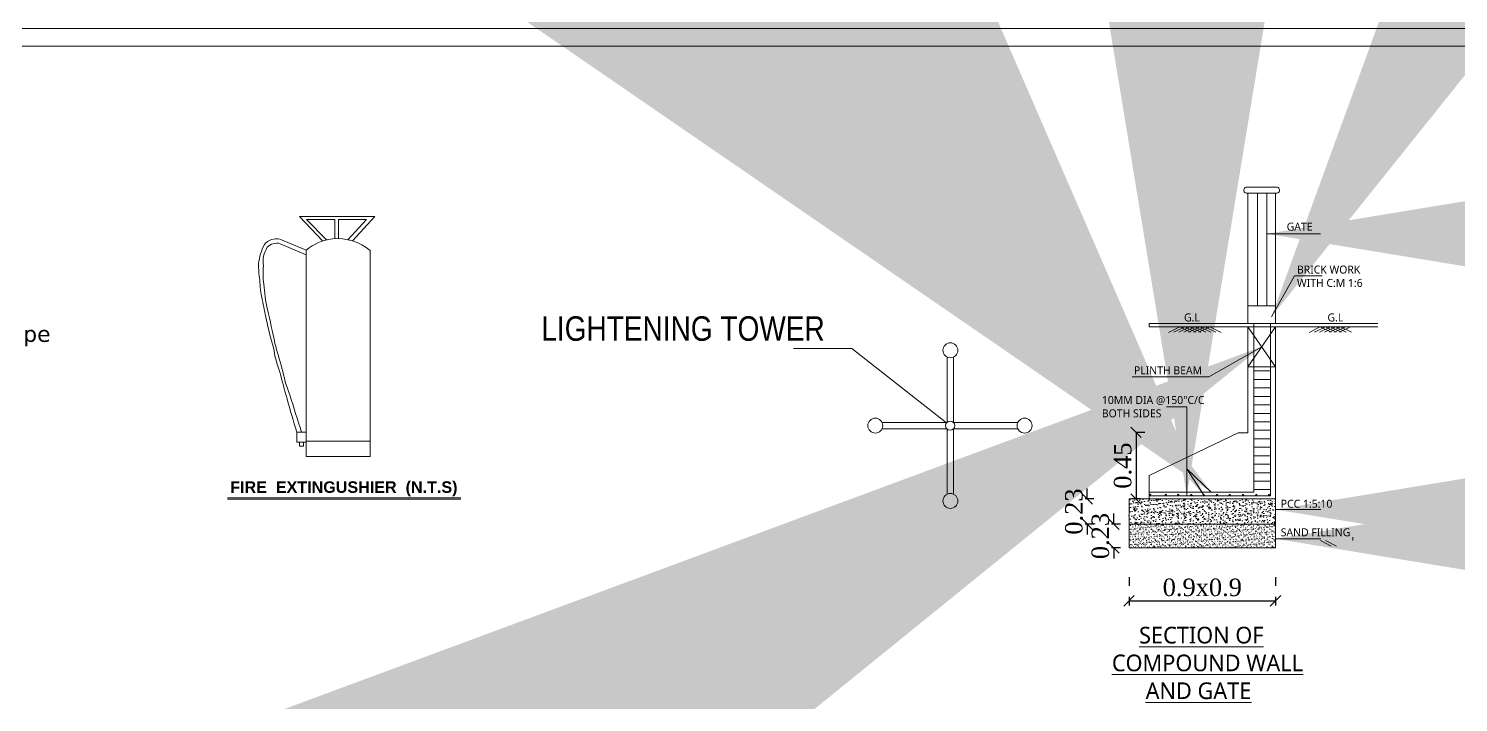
# Model space of a CAD drawing. Header units: metres. Extents: x 6014 to 6142, y -370 to -316.
# Drawn here: x 6030.59 to 6046.95, y -323.27 to -315.56 of the extents above; entities that cross this region are included whole.
import ezdxf

# ---------------------------------------------------------------- set-up
doc = ezdxf.new("R2010")
doc.units = ezdxf.units.M
doc.header["$MEASUREMENT"] = 0
doc.header["$PDMODE"] = 34
doc.linetypes.add('DOT2', pattern=[0.125, 0, -0.125])
doc.layers.get('0').update_dxf_attribs({"lineweight": 18})
doc.layers.get('Defpoints').update_dxf_attribs({"lineweight": 18})
doc.layers.add('Dim', color=8, linetype='Continuous', lineweight=9)
doc.styles.add('Arial', font='arial.ttf')
doc.styles.add('ARIALNARROW', font='ARIALN.TTF')
doc.styles.add('Dimension', font='eurr____.ttf')
doc.styles.add('ROMANS', font='verdana.ttf', dxfattribs={"width": 0.8})
doc.styles.add('ROMANTIC', font='arialbd.ttf')
doc.styles.add('style1', font='times.ttf')
doc.dimstyles.new('BEAM SECTION', dxfattribs={"dimtxt": 200, "dimasz": 100, "dimexe": 50, "dimexo": 25, "dimgap": 45, "dimtad": 1, "dimdec": 0, "dimzin": 0, "dimdsep": 46, "dimtxsty": 'Dimension', "dimblk": 'ARCHTICK', "dimcen": 0, "dimdle": 75, "dimclrd": 254, "dimclre": 254, "dimclrt": 256, "dimadec": 0, "dimazin": 0, "dimtfac": 1, "dimtdec": 0, "dimtix": 1, "dimtmove": 0, "dimatfit": 3, "dimfxl": 0, "dimtolj": 1, "dimtzin": 0, "dimlwd": 9, "dimlwe": 9, "dimarcsym": 0})
doc.dimstyles.new('main dim', dxfattribs={"dimtxt": 0.15, "dimasz": 0.12, "dimexe": 0.1, "dimexo": 0.1, "dimgap": 0.05, "dimtad": 1, "dimzin": 3, "dimdsep": 46, "dimtxsty": 'style1', "dimblk": 'OBLIQUE', "dimcen": 0.125, "dimclrd": 8, "dimclre": 8, "dimclrt": 7, "dimadec": 0, "dimazin": 0, "dimtfac": 0.8, "dimtix": 1, "dimtofl": 0, "dimtmove": 2, "dimatfit": 0, "dimfxl": 0, "dimtolj": 1, "dimtzin": 0, "dimarcsym": 0})

# ---------------------------------------------------------------- blocks, each defined once
blk = doc.blocks.new('A$C4C552F6E')
at = {"color": 0}
for p, q in [((68.2067103331792, 260.4229637458484), (137.4865623993682, 260.4229637458484)), ((68.2067103331792, 260.4229637458484), (89.77447488624604, 237.8914897315226)), ((74.6558102426934, 257.7396553200233), (100.8443285023677, 257.7396553200233)), ((74.6558102426934, 257.7396553200233), (93.02283850318052, 238.8334184209343)), ((100.8443285023677, 257.7396553200233), (100.8443285023677, 240.0319487232264)), ((104.0229922367143, 257.7396553200233), (130.0112797098118, 257.7396553200233)), ((104.0229922367143, 257.7396553200233), (104.0229922367143, 240.0615071783505)), ((130.0112797098118, 257.7396553200233), (112.7997831753455, 239.0520252591159)), ((137.4865623993682, 260.4229637458484), (117.0873231338337, 237.9518391779857)), ((74.43889355676947, 229.4092359812494), (50.06079532409785, 239.6177027173835)), ((74.43889355676947, 225.0851561706077), (50.35279855335829, 235.4230654257845)), ((74.43889355676947, 39.42260315497697), (74.43889355676947, 229.4092359812494)), ((133.4485748747247, 39.42260315497697), (133.4485748747247, 229.2518058907735)), ((65.75388320180355, 61.79166974588589), (65.75388320180355, 52.49979597931087)), ((65.75388320180355, 61.79166974588589), (74.43889355676947, 61.79166974588589)), ((74.43889355676947, 53.31843244792253), (133.4485748747247, 53.31843244792253)), ((65.75388320180355, 52.49979597931087), (74.43889355676947, 52.49979597931087)), ((68.14830968732714, 52.49979597931087), (68.14830968732714, 48.96286661965131)), ((68.14830968732714, 48.96286661965131), (71.85257923434257, 48.96286661965131)), ((71.85257923434257, 48.96286661965131), (71.85257923434257, 52.49979597931087)), ((74.43889355676947, 39.42260315497697), (133.4485748747247, 39.42260315497697))]:
    blk.add_line(p, q, dxfattribs=at)
for p, q in [((1.91841562639456, 1.349994731688639), (216.7185696271481, 1.349994731685)), ((1.91841562639456, -5.2683135436e-06), (216.7185696271481, -5.2683135436e-06))]:
    blk.add_line(p, q)
for centre, radius, start, end in [((46.87580617220374, 225.9372077419794), 14.04635535183409, 76.89428599601091, 141.8086709967288), ((104.5101416795514, 193.1457924882452), 47.10963062507854, 97.13535562008362, 129.6670212450038), ((102.8850177132408, 191.5085613407064), 48.56627981974169, 51.00029305366663, 94.99255320380227), ((78.23875637294259, 212.2280644605198), 47.95281976826546, 152.1604131835369, 174.4187826504244), ((59.43911503138952, 218.897760150252), 24.83105326221505, 147.9296664420249, 189.1884933741933), ((47.16579187120077, 223.7662957792017), 12.0845889539371, 74.70880171427717, 136.5178335686502), ((100.059478226758, 214.5284110887151), 69.58635916840265, 178.0536710331546, 190.238395623806), ((100.5161202283925, 207.8726296725508), 65.96831132342828, 173.8563472803764, 188.3795531476159), ((135.5933768527466, 205.842453466732), 104.0773867648198, 182.0277455426167, 192.1799320054335), ((210.5274352165288, 211.1083750150828), 175.745730523734, 184.1928102662784, 191.9351080892482), ((-1659.751011351182, -172.5219682801361), 1730.704865402923, 11.27019295045012, 11.88400896128116), ((-897.1373367882916, -49.61798964332411), 962.245117872831, 11.57982674094714, 13.48468115826836), ((337.1882050111308, 227.9304372700826), 305.9989652607683, 191.7301593181261, 196.797622470478), ((157.1151758891064, 156.8389589061444), 114.1935798885671, 188.7338989800826, 200.3430945561453), ((1584.696987092146, 566.9686824258642), 1596.356430740572, 195.3817625655555, 196.2336755350577), ((192.5823598664137, 149.0420123801741), 143.422883163692, 191.3979280107224, 201.6436653808735), ((1318.009913229267, 446.277960946445), 1309.988048765727, 194.5516228805597, 195.6741058285016), ((910.7724833568793, 327.6809866584482), 885.8631742296237, 195.4046966687398, 197.4664421746178), ((1563.883254890505, 551.4042608732524), 1571.979545653142, 196.8346220346748, 198.1473862711466)]:
    blk.add_arc(centre, radius, start, end, dxfattribs=at)
at = {"layer": 'Dim', "color": 7, "style": 'ROMANTIC'}
blk.add_text('FIRE  EXTINGUSHIER  (N.T.S)', height=10.6299, dxfattribs=at).set_placement((4.262663416506256, 5.788624329157756))
blk = doc.blocks.new('_ArchTick')
at = {"color": 0, "linetype": 'ByBlock', "const_width": 0.15}
blk.add_lwpolyline([(-0.5, -0.5), (0.5, 0.5)], dxfattribs=at)
blk = doc.blocks.new('_Oblique')
at = {"color": 0, "linetype": 'ByBlock', "lineweight": -2}
blk.add_line((-0.5, -0.5), (0.5, 0.5), dxfattribs=at)
blk = doc.blocks.new('*D745')
at = {"color": 8, "linetype": 'DOT2', "lineweight": -2}
for p, q in [((6043.261844119259, -320.1799548830359), (6043.361844119259, -320.1799548830359)), ((6043.311427631482, -320.9427155319182), (6043.161844119259, -320.9427155319182))]:
    blk.add_line(p, q, dxfattribs=at)
at = {"color": 8, "lineweight": -2}
blk.add_line((6043.261844119259, -320.1799548830359), (6043.261844119259, -320.9427155319182), dxfattribs=at)
at = {"layer": 'Defpoints', "color": 0, "lineweight": -2}
for p in [(6043.261844119215, -320.1799548830359), (6043.261844119259, -320.9427155319182), (6043.411427631482, -320.9427155319182)]:
    blk.add_point(p, dxfattribs=at)
at = {"color": 8, "lineweight": -2, "xscale": 0.12, "yscale": 0.12, "zscale": 0.12}
for p, rotation in [((6043.261844119259, -320.1799548830359), 90), ((6043.261844119259, -320.9427155319182), 270)]:
    blk.add_blockref('_Oblique', p, dxfattribs=dict(at, rotation=rotation))
at = {"color": 7, "lineweight": 5, "insert": (6043.109825373765, -320.5613352074787), "char_height": 0.05, "attachment_point": 5, "rotation": 90, "style": 'style1'}
blk.add_mtext('\\A1;{\\H4x;0.45}', dxfattribs=at)
blk = doc.blocks.new('*D746')
at = {"color": 8, "linetype": 'DOT2', "lineweight": -2}
for p, q in [((6043.181711229496, -321.8360690580637), (6043.181711229496, -322.208034005099)), ((6044.857764542876, -321.8360690580637), (6044.857764542876, -322.208034005099))]:
    blk.add_line(p, q, dxfattribs=at)
at = {"color": 8, "lineweight": -2}
blk.add_line((6043.181711229496, -322.1080340050989), (6044.857764542876, -322.1080340050989), dxfattribs=at)
at = {"layer": 'Defpoints', "color": 0, "lineweight": -2}
for p in [(6043.181711229496, -321.7360690580637), (6044.857764542876, -321.7360690580637), (6044.857764542876, -322.1080340050989)]:
    blk.add_point(p, dxfattribs=at)
at = {"color": 8, "lineweight": -2, "xscale": 0.12, "yscale": 0.12, "zscale": 0.12, "rotation": 180}
blk.add_blockref('_Oblique', (6043.181711229496, -322.1080340050989), dxfattribs=at)
at = {"color": 8, "lineweight": -2, "xscale": 0.12, "yscale": 0.12, "zscale": 0.12}
blk.add_blockref('_Oblique', (6044.857764542876, -322.1080340050989), dxfattribs=at)
at = {"color": 7, "lineweight": 5, "insert": (6044.019737886186, -321.9560152596051), "char_height": 0.05, "attachment_point": 5, "style": 'style1'}
blk.add_mtext('\\A1;{\\H4x;0.9x0.9}', dxfattribs=at)
blk = doc.blocks.new('*D747')
at = {"color": 8, "lineweight": -2}
for p, q in [((6042.703778416168, -320.9427155319182), (6042.703778416168, -320.8227155319182)), ((6042.703778416168, -321.2310555068619), (6042.703778416168, -321.3510555068619))]:
    blk.add_line(p, q, dxfattribs=at)
at = {"color": 8, "linetype": 'DOT2', "lineweight": -2}
for p, q in [((6042.779074611411, -320.9427155319182), (6042.603778416168, -320.9427155319182)), ((6042.779074611411, -321.2310555068619), (6042.603778416168, -321.2310555068619))]:
    blk.add_line(p, q, dxfattribs=at)
at = {"layer": 'Defpoints', "color": 0, "lineweight": -2}
for p in [(6042.879074611411, -320.9427155319182), (6042.703778416168, -321.2310555068619), (6042.879074611411, -321.2310555068619)]:
    blk.add_point(p, dxfattribs=at)
at = {"color": 8, "lineweight": -2, "xscale": 0.12, "yscale": 0.12, "zscale": 0.12}
for p, rotation in [((6042.703778416168, -320.9427155319182), 270), ((6042.703778416168, -321.2310555068619), 90)]:
    blk.add_blockref('_Oblique', p, dxfattribs=dict(at, rotation=rotation))
at = {"color": 7, "lineweight": 5, "insert": (6042.551762221142, -321.0868855193917), "char_height": 0.15, "attachment_point": 5, "rotation": 90, "style": 'style1'}
blk.add_mtext('\\A1;{\\H1.3333x;\\C0;0.23}', dxfattribs=at)
blk = doc.blocks.new('*D748')
at = {"color": 8, "lineweight": -2}
for p, q in [((6043.006415034254, -321.2310555068619), (6043.006415034254, -321.1110555068619)), ((6043.006415034254, -321.5030728686791), (6043.006415034254, -321.6230728686791))]:
    blk.add_line(p, q, dxfattribs=at)
at = {"color": 8, "linetype": 'DOT2', "lineweight": -2}
for p, q in [((6043.081711229497, -321.2310555068619), (6042.906415034254, -321.2310555068619)), ((6043.081711229497, -321.5030728686791), (6042.906415034254, -321.5030728686791))]:
    blk.add_line(p, q, dxfattribs=at)
at = {"layer": 'Defpoints', "color": 0, "lineweight": -2}
for p in [(6043.181711229498, -321.2310555068619), (6043.006415034254, -321.5030728686791), (6043.181711229498, -321.5030728686791)]:
    blk.add_point(p, dxfattribs=at)
at = {"color": 8, "lineweight": -2, "xscale": 0.12, "yscale": 0.12, "zscale": 0.12}
for p, rotation in [((6043.006415034254, -321.2310555068619), 270), ((6043.006415034254, -321.5030728686791), 90)]:
    blk.add_blockref('_Oblique', p, dxfattribs=dict(at, rotation=rotation))
at = {"color": 7, "lineweight": 5, "insert": (6042.854398839228, -321.3670641877722), "char_height": 0.15, "attachment_point": 5, "rotation": 90, "style": 'style1'}
blk.add_mtext('\\A1;{\\H1.3333x;\\C0;0.23}', dxfattribs=at)

msp = doc.modelspace()

# ---------------------------------------------------------------- hatches: boundary and pattern name
at = {"lineweight": 5}
h = msp.add_hatch(dxfattribs=at)
h.set_pattern_fill('AR-CONC', color=251, scale=0.0137369446984966)
h.set_pattern_definition([(49.99999999999999, (5790.160236351535, -422.6561879719733), (0.0985296346282012, -0.008620226079685), [0.0103027085238725, -0.1133297937625968]), (355, (5790.160236351535, -422.6561879719733), (-0.0190601939668443, 0.1033282174328121), [0.008242166819098, -0.0906638350100776]), (100.45144446, (5790.168447154301, -422.6569063240668), (0.0794694403508138, 0.0947079902886805), [0.008755954925755396, -0.09631550418330967]), (46.18419999999998, (5790.160236351535, -422.6287140825763), (0.146606351393853, -0.0227372920678942), [0.0154540627858087, -0.1699946906438952]), (96.63563548999991, (5790.172453543012, -422.6306088615311), (0.128393994595161, 0.1338141334861687), [0.0131339398065835, -0.144473337597679]), (351.1841639899999, (5790.160236351535, -422.6287140825763), (0.1283939945100667, 0.1338141334168575), [0.0123632502286469, -0.1359957526524856]), (21, (5790.173973296232, -422.6355825549256), (0.0819967916509393, -0.05530753435639799), [0.0103027085238724, -0.1133297937625961]), (326, (5790.173973296232, -422.6355825549256), (0.0334240925890311, 0.0996134606692093), [0.008242166819098, -0.0906638350100775]), (71.45144473999999, (5790.180806362157, -422.6401915160915), (0.1154208832357898, 0.0443059260964323), [0.0087559546510167, -0.096315504183311]), (37.50000000000001, (5790.160236351535, -422.6561879719733), (0.0016703926003534, 0.0457294446055013), [0, -0.0895648794341978, 0, -0.0920375294799272, 0, -0.09100725862753999]), (7.499999999999998, (5790.160236351535, -422.6561879719733), (0.0361377168770187, 0.0541801187456735), [0, -0.052475128748257, 0, -0.0875043377294232, 0, -0.0346857853637039]), (327.5, (5790.129602964857, -422.6561879719733), (0.0733308928451711, -0.0030983502569686), [0, -0.0343423617462415, 0, -0.1071481686482734, 0, -0.1421773776294397]), (317.5, (5790.115866020159, -422.6561879719733), (0.0801119615718443, 0.0137513660634303), [0, -0.0446450702701139, 0, -0.0711573735382123, 0, -0.1009665435339499])])
h.paths.add_polyline_path([(6044.857764542876, -320.9427155319181), (6043.181711229496, -320.9427155319181), (6043.181711229496, -321.2310555068618), (6044.857764542876, -321.2310555068618)])
h = msp.add_hatch(color=1, dxfattribs=at)
h.dxf.hatch_style = 1
edge = h.paths.add_edge_path()
edge.add_arc((6043.420989460631, -320.8974946639918), 0.0081220215999424, 0, 360)
h = msp.add_hatch(color=1, dxfattribs=at)
h.dxf.hatch_style = 1
edge = h.paths.add_edge_path()
edge.add_arc((6043.601697007758, -320.8974946639918), 0.0081220215999424, 0, 360)
h = msp.add_hatch(color=1, dxfattribs=at)
h.dxf.hatch_style = 1
edge = h.paths.add_edge_path()
edge.add_arc((6043.744610146613, -320.8974946639918), 0.0081220215999424, 0, 360)
h = msp.add_hatch(color=1, dxfattribs=at)
h.dxf.hatch_style = 1
edge = h.paths.add_edge_path()
edge.add_arc((6043.893729742875, -320.8981963731205), 0.0081220215999424, 0, 360)
h = msp.add_hatch(color=1, dxfattribs=at)
h.dxf.hatch_style = 1
edge = h.paths.add_edge_path()
edge.add_arc((6044.03664288173, -320.8981963731205), 0.0081220215999424, 0, 360)
h = msp.add_hatch(color=1, dxfattribs=at)
h.dxf.hatch_style = 1
edge = h.paths.add_edge_path()
edge.add_arc((6044.187447120828, -320.8981963731205), 0.0081220215999424, 0, 360)
h = msp.add_hatch(color=1, dxfattribs=at)
h.dxf.hatch_style = 1
edge = h.paths.add_edge_path()
edge.add_arc((6044.334282058238, -320.8992190734705), 0.0081220215999424, 0, 360)
h = msp.add_hatch(color=1, dxfattribs=at)
h.dxf.hatch_style = 1
edge = h.paths.add_edge_path()
edge.add_arc((6044.486529841329, -320.8981963731205), 0.0081220215999424, 0, 360)
h = msp.add_hatch(color=1, dxfattribs=at)
h.dxf.hatch_style = 1
edge = h.paths.add_edge_path()
edge.add_arc((6044.637334080427, -320.8981963731205), 0.0081220215999424, 0, 360)
h = msp.add_hatch(color=1, dxfattribs=at)
h.dxf.hatch_style = 1
edge = h.paths.add_edge_path()
edge.add_arc((6044.784192769406, -320.8992191081995), 0.0081220215999424, 0, 360)
h = msp.add_hatch(dxfattribs=at)
h.set_pattern_fill('AR-SAND', color=40, scale=0.0228949078308277)
h.set_pattern_definition([(37.50000000000001, (5790.160236351535, -422.6561879719733), (-0.0014422271278738, 0.0441144525978042), [0, -0.034800259902858, 0, -0.03892134331240701, 0, -0.0372042252250949]), (7.499999999999998, (5790.160236351535, -422.6561879719733), (0.0405188745482505, 0.0646127740485678), [0, -0.0187738244212787, 0, -0.0313660237282339, 0, -0.0120198266111845]), (327.5, (5790.132075614904, -422.6561879719733), (0.0712979908969225, 0.0001295635091385), [0, -0.0114474539154138, 0, -0.0412108340954898, 0, -0.053803033402445]), (317.5, (5790.132075614904, -422.6561879719733), (0.0688249915394816, 0.0200943011645392), [0, -0.0057237269577069, 0, -0.0270159912403766, 0, -0.0309081255716173])])
h.paths.add_polyline_path([(6044.857764542876, -321.2310555068618), (6043.181711229496, -321.2310555068618), (6043.181711229496, -321.5030728686789), (6044.857764542876, -321.5030728686789)])

# ---------------------------------------------------------------- linework, layer by layer
for p, q in [((6014.473430768139, -315.5609635409081), (6095.903208069918, -315.5609635409081)), ((6014.673430768136, -315.7609635409081), (6095.703208069922, -315.7609635409081)), ((6040.010239045236, -319.219796432855), (6041.092297070917, -320.0713531441571)), ((6041.101063365186, -320.0625775492734), (6041.101063365186, -319.3199749574562)), ((6041.172505365191, -320.0683974547066), (6041.172505365191, -319.3199749574562)), ((6040.355460776568, -320.0683974547066), (6041.094804777779, -320.0683974547066)), ((6041.095206711137, -320.1398394547361), (6040.355460776568, -320.1398394547361)), ((6041.101063365186, -320.8787858185205), (6041.101063365186, -320.1452244771042)), ((6041.907830011723, -320.1398394547361), (6041.172103431712, -320.1398394547361)), ((6041.172505365191, -320.0683974547066), (6041.56351820708, -320.0683974547066)), ((6041.172505365191, -320.8787858185205), (6041.172505365191, -320.1394045716586)), ((6041.56351820708, -320.0683974547066), (6041.907830011723, -320.0683974547066))]:
    msp.add_line(p, q)
at = {"color": 4, "lineweight": 5}
for p, q in [((6044.529311684499, -317.3761239593694), (6044.868580539245, -317.3761239593694)), ((6044.530567365355, -317.4440598319823), (6044.867324858389, -317.4440598319823)), ((6044.541062189307, -317.4440598319823), (6044.541062189307, -318.9338369253931)), ((6044.650895249034, -317.4440598319823), (6044.650895249034, -318.7316998778065)), ((6044.759098962567, -317.4440598319823), (6044.759098962567, -318.7316998778065)), ((6044.857764542876, -317.4440598319823), (6044.857764542876, -318.9338369253931)), ((6044.541062189307, -318.7316998778065), (6044.857764542876, -318.7316998778065))]:
    msp.add_line(p, q, dxfattribs=at)
at = {"color": 0, "lineweight": 5}
for p, q in [((6046.030176863273, -318.9338369253931), (6043.41108781023, -318.9338369253931)), ((6043.41108781023, -318.9338369253931), (6043.41108781023, -318.9723519826643)), ((6046.030176863273, -318.9723519826643), (6043.41108781023, -318.9723519826643)), ((6043.41142763148, -320.6759260634668), (6044.431911880197, -320.1868233553853)), ((6044.431911880197, -320.1868233553853), (6044.541062189307, -320.1868233553853)), ((6043.41142763148, -320.9427155319181), (6043.41142763148, -320.6759260634668)), ((6043.181711229496, -320.9427155319181), (6043.181711229496, -321.5030728686789)), ((6045.743104560401, -321.3814620132292), (6045.743104560401, -321.4199770705004))]:
    msp.add_line(p, q, dxfattribs=at)
at = {"color": 40, "lineweight": 5}
for p, q in [((6043.76146182199, -318.9723519826643), (6043.633876555436, -319.0368238257011)), ((6043.818995875483, -318.9723519826643), (6043.694024225931, -319.0350030243105)), ((6043.876529928975, -318.9723519826643), (6043.751558279423, -319.0350030243105)), ((6043.76146182199, -318.9723519826643), (6043.886433471544, -319.0350030243105)), ((6043.934063982469, -318.9723519826643), (6043.809092332914, -319.0350030243105)), ((6043.818995875483, -318.9723519826643), (6043.943967525037, -319.0350030243105)), ((6043.991598035961, -318.9723519826643), (6043.866626386407, -319.0350030243105)), ((6043.876529928975, -318.9723519826643), (6044.001501578531, -319.0350030243105)), ((6044.049132089453, -318.9723519826643), (6043.924160439899, -319.0350030243105)), ((6043.934063982469, -318.9723519826643), (6044.059035632021, -319.0350030243105)), ((6044.106666142945, -318.9723519826643), (6043.981694493392, -319.0350030243105)), ((6043.991598035961, -318.9723519826643), (6044.116569685513, -319.0350030243105)), ((6044.049132089453, -318.9723519826643), (6044.174103739006, -319.0350030243105)), ((6044.106666142945, -318.9723519826643), (6044.234251409499, -319.0368238257011)), ((6045.370157659768, -318.9723519826643), (6045.242572393214, -319.0368238257011)), ((6045.427691713261, -318.9723519826643), (6045.302720063708, -319.0350030243105)), ((6045.485225766753, -318.9723519826643), (6045.360254117199, -319.0350030243105)), ((6045.370157659768, -318.9723519826643), (6045.495129309322, -319.0350030243105)), ((6045.542759820245, -318.9723519826643), (6045.41778817069, -319.0350030243105)), ((6045.427691713261, -318.9723519826643), (6045.552663362813, -319.0350030243105)), ((6045.600293873737, -318.9723519826643), (6045.475322224185, -319.0350030243105)), ((6045.485225766753, -318.9723519826643), (6045.610197416306, -319.0350030243105)), ((6045.657827927229, -318.9723519826643), (6045.532856277675, -319.0350030243105)), ((6045.542759820245, -318.9723519826643), (6045.667731469799, -319.0350030243105)), ((6045.715361980721, -318.9723519826643), (6045.590390331166, -319.0350030243105)), ((6045.600293873737, -318.9723519826643), (6045.72526552329, -319.0350030243105)), ((6045.370755624357, -321.4199770705004), (6045.49572727391, -321.4826281121466)), ((6045.42828967785, -321.4199770705004), (6045.555874944405, -321.4844489135372))]:
    msp.add_line(p, q, dxfattribs=at)
at = {"lineweight": 5}
for p, q in [((6044.541062189307, -318.9723519826643), (6044.541062189307, -320.1868233553853)), ((6044.857764542876, -318.9723519826643), (6044.857764542876, -321.5030728686789)), ((6044.857764542876, -320.9427155319181), (6043.181711229496, -320.9427155319181)), ((6044.857764542876, -321.2310555068618), (6043.181711229496, -321.2310555068618)), ((6044.857764542876, -321.5030728686789), (6043.181711229496, -321.5030728686789))]:
    msp.add_line(p, q, dxfattribs=at)
at = {"color": 252, "lineweight": 5}
for p, q in [((6044.541062189307, -319.4295434938321), (6044.857764542876, -318.9723519826643)), ((6044.541062189307, -318.9723519826643), (6044.857764542876, -319.4295434938321))]:
    msp.add_line(p, q, dxfattribs=at)
at = {"color": 1, "lineweight": 5}
for p, q in [((6044.609684414937, -318.9338369253931), (6044.609684414937, -320.865536989011)), ((6044.800309796663, -318.9338369253931), (6044.800309796663, -320.9052956596415)), ((6044.609684414937, -319.4785676698889), (6044.800309796663, -319.4785676698889)), ((6044.609684414937, -319.5755532869336), (6044.800309796663, -319.5755532869336)), ((6044.609684414937, -319.6725389039783), (6044.800309796663, -319.6725389039783)), ((6044.609684414937, -319.7695245210231), (6044.800309796663, -319.7695245210231)), ((6044.609684414937, -319.8665101380673), (6044.800309796663, -319.8665101380673)), ((6044.609684414937, -319.963495755112), (6044.800309796663, -319.963495755112)), ((6044.609684414937, -320.0604813721568), (6044.800309796663, -320.0604813721568)), ((6044.609684414937, -320.1574669892015), (6044.800309796663, -320.1574669892015)), ((6044.609684414937, -320.2544526062461), (6044.800309796663, -320.2544526062461)), ((6044.609684414937, -320.3514382232908), (6044.800309796663, -320.3514382232908)), ((6044.609684414937, -320.4484238403352), (6044.800309796663, -320.4484238403352)), ((6044.609684414937, -320.5454094573799), (6044.800309796663, -320.5454094573799)), ((6044.609684414937, -320.6423950744247), (6044.800309796663, -320.6423950744247)), ((6044.609684414937, -320.7393806914693), (6044.800309796663, -320.7393806914693)), ((6044.609684414937, -320.8363663085139), (6044.800309796663, -320.8363663085139)), ((6044.609684414937, -320.865536989011), (6043.41142763148, -320.865536989011)), ((6044.800309796663, -320.9052956596415), (6043.41142763148, -320.9052956596415))]:
    msp.add_line(p, q, dxfattribs=at)
at = {"linetype": 'Continuous'}
msp.add_line((6040.010239045236, -319.219796432855), (6039.339639890793, -319.219796432855), dxfattribs=at)
at = {"color": 252, "lineweight": 5}
msp.add_lwpolyline([(6044.541062189307, -318.9723519826643), (6044.857764542876, -318.9723519826643), (6044.857764542876, -319.4295434938321), (6044.541062189307, -319.4295434938321)], close=True, dxfattribs=at)
for centre, radius in [((6041.136784365177, -319.2420763880031), 0.08569817364861501), ((6040.277562207091, -320.1041184547214), 0.08569817364861501), ((6041.985728581188, -320.1041184547214), 0.08569817364861501), ((6041.133655071448, -320.1039010132012), 0.0526293453052851), ((6041.136784365177, -320.9657256383992), 0.08569817364861501)]:
    msp.add_circle(centre, radius)
at = {"color": 2, "lineweight": 5}
for centre in [(6043.420989460631, -320.8974946639918), (6043.601697007758, -320.8974946639918), (6043.744610146613, -320.8974946639918), (6043.893729742875, -320.8981963731205), (6044.03664288173, -320.8981963731205), (6044.187447120828, -320.8981963731205), (6044.334282058238, -320.8992190734705), (6044.486529841329, -320.8981963731205), (6044.637334080427, -320.8981963731205), (6044.784192769406, -320.8992191081995)]:
    msp.add_circle(centre, 0.0081220215999424, dxfattribs=at)
at = {"color": 4, "lineweight": 5}
for centre, radius, start, end in [((6044.52775231091, -317.4101323226649), 0.0340440952193463, 87.37467548786552, 274.7431164394372), ((6044.870108822062, -317.4101642752721), 0.0340746057118811, 264.1237736735094, 92.57063986340907)]:
    msp.add_arc(centre, radius, start, end, dxfattribs=at)

# ---------------------------------------------------------------- block references
at = {"xscale": 0.012415721472, "yscale": 0.012415721472, "zscale": 0.012415721472}
msp.add_blockref('A$C4C552F6E', (6032.842176889829, -320.9448653598816), dxfattribs=at)

# ---------------------------------------------------------------- texts
at = {"style": 'ARIALNARROW'}
msp.add_text('LIGHTENING TOWER ', height=0.28, dxfattribs=at).set_placement((6036.455770152572, -319.1327770101866))
at = {"color": 0, "linetype": 'Continuous', "style": 'ROMANS'}
msp.add_text('15m dia perforated pipe', height=0.18225, dxfattribs=at).set_placement((6027.794582992879, -319.1455946925358))
at = {"color": 40, "lineweight": 5, "attachment_point": 1, "style": 'Arial'}
for s, insert, char_height, width in [('{\\fLucida Fax|b0|i0|c0|p18;\\C2;GATE}', (6044.985362449442, -317.7811735949149), 0.0915796313233106, 0.3359572913737966), ('{\\fLucida Fax|b0|i0|c0|p18;\\C2;BRICK WORK WITH C:M 1:6}', (6045.102822493212, -318.2725607176782), 0.0915796313233106, 0.8537352738363136), ('{\\fLucida Fax|b0|i0|c0|p18;\\C2;G.L }', (6043.810399052243, -318.820143299864), 0.0915796313233106, 0.2020867339576617), ('{\\fLucida Fax|b0|i0|c0|p18;\\C2;G.L }', (6045.451892130119, -318.820143299864), 0.0915796313233106, 0.2020867339576617), ('{\\fLucida Fax|b0|i0|c0|p18;\\C2;PLINTH BEAM}', (6043.237412242033, -319.424880116593), 0.0915796313233106, 1.301402605657145), ('{\\fLucida Fax|b0|i0|c0|p18;\\C2;10MM DIA @150"C/C BOTH SIDES }', (6042.870393895972, -319.7647239827548), 0.0915796313233106, 1.358317588449223), ('{\\fLucida Fax|b0|i0|c0|p18;\\C2;PCC 1:5:10}', (6044.91730494577, -320.9516376089633), 0.0915796313233106, 0.8453347623421906), ('{\\fLucida Fax|b0|i0|c0|p18;\\C2;SAND FILLING}', (6044.91730494577, -321.2784340510349), 0.0915796313233106, 0.8695531631838369), ('{\\fLucida Fax|b0|i0|c0|p18;\\W5.21811;\\L\\C2; \\W1;SECTION OF \\P{\\W0.40098; }COMPOUND WALL \\P{\\W6.380147; }AND GATE}', (6042.958886726206, -322.4055605374636), 0.1907908985902304, 2.410008587038063)]:
    msp.add_mtext(s, dxfattribs=dict(at, insert=insert, char_height=char_height, width=width))

# ---------------------------------------------------------------- dimensions: what is measured, and where the dimension line sits
at = {"color": 0, "lineweight": 5}
for base, p1, p2, text, override, picture, middle in [((6043.261844119259, -320.9427155319182), (6043.261844119213, -320.1799548830358), (6043.41142763148, -320.9427155319181), '{\\H4x;0.45}', {"dimtxt": 0.05, "dimpost": '\\X'}, '*D745', (6043.109825373765, -320.5613352074787)), ((6042.703778416168, -321.2310555068619), (6042.879074611409, -320.9427155319181), (6042.879074611409, -321.2310555068618), '{\\H1.3333x;\\C0;0.23}', {"dimpost": '\\X'}, '*D747', (6042.551762221142, -321.0868855193917)), ((6043.006415034254, -321.5030728686791), (6043.181711229496, -321.2310555068618), (6043.181711229496, -321.5030728686789), '{\\H1.3333x;\\C0;0.23}', {"dimtxt": 0.15, "dimpost": '\\X'}, '*D748', (6042.854398839228, -321.3670641877722))]:
    dim = msp.add_linear_dim(base=base, p1=p1, p2=p2, angle=90, text=text, dimstyle='main dim', override=override, dxfattribs=at)
    dim.commit()
    dim.dimension.update_dxf_attribs({"geometry": picture, "text_midpoint": middle})
dim = msp.add_linear_dim(base=(6044.857764542876, -322.1080340050989), p1=(6043.181711229496, -321.7360690580637), p2=(6044.857764542876, -321.7360690580637), text='{\\H4x;0.9x0.9}', dimstyle='main dim', override={"dimtxt": 0.05, "dimpost": '\\X'}, dxfattribs=at)
dim.commit()
dim.dimension.update_dxf_attribs({"geometry": '*D746', "text_midpoint": (6044.019737886186, -321.9560152596051)})

# ---------------------------------------------------------------- leaders
for points in [[(6044.759098962567, -317.9083569250042), (6045.371418520928, -317.9083569250042)], [(6044.811090577723, -318.8573405820833), (6045.074865426313, -318.3885811230706), (6045.392867665231, -318.3885811230706)], [(6044.699413366089, -319.2009477382485), (6044.096119100956, -319.5447025716218), (6043.218569747944, -319.5447025716218)], [(6043.84188065886, -320.9052956596415), (6043.84188065886, -319.8903477634028), (6043.611777123111, -319.8903477634028)], [(6044.122200727213, -320.865536989011), (6043.84188065886, -320.5963726667331)], [(6044.03664288173, -320.8981963731205), (6043.84188065886, -320.5963726667331)], [(6044.857764542876, -321.0641360933018), (6045.375809605471, -321.0641360933018)], [(6044.857764542876, -321.3983596623657), (6045.375809605471, -321.3983596623657)]]:
    msp.add_leader(points, dimstyle='BEAM SECTION', override={"dimgap": 45, "dimtad": 0}, dxfattribs=at)

doc.saveas('drawing.dxf')
